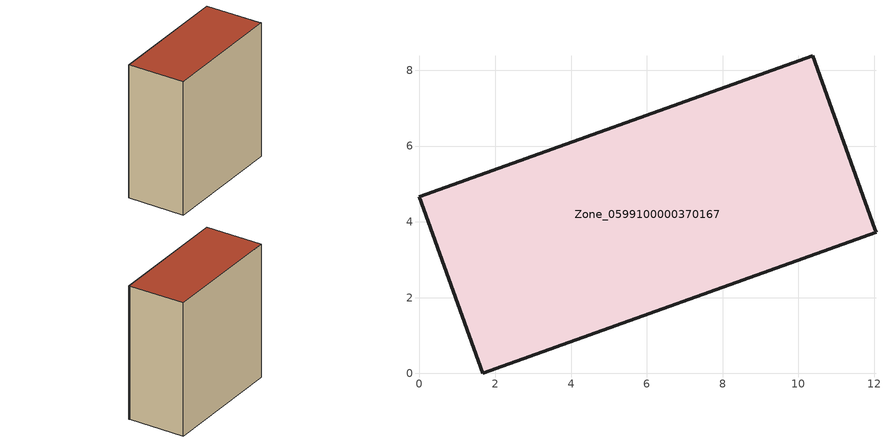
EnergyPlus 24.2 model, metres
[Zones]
Zone_0599100000370167
 floor ground (C_G): 1.67,0 0,4.66 10.38,8.39 12.01,3.81 12.05,3.73 z0.36
 wall outside (C_F): 0,4.66 1.67,0 12.05,3.73 12.01,3.81 10.38,8.39 0,4.66 z0.36:12.03
 roof outside (C_R): 12.01,3.81 10.38,8.39 0,4.66 1.67,0 12.05,3.73 z12.03
[BUILDING]
Pand.0599100000370167: North Axis=0; Terrain=City; Loads Convergence Tolerance Value=0.04; Temperature Convergence Tolerance Value=0.4; Solar Distribution=FullExterior; Maximum Number of Warmup Days=25; Minimum Number of Warmup Days=1
[Site:Location]
Rotterdam.The.Hague.AP_ZH_NLD Design_Conditions: Latitude=51.96; Longitude=4.45; Time Zone=1; Elevation=-4.5
[SITE:GROUNDTEMPERATURE:BUILDINGSURFACE]
18, 18, 18, 18, 18, 18, 18, 18, 18, 18, 18, 18
[MATERIAL] Thermal Absorptance=0.9; Solar Absorptance=0.7; Visible Absorptance=0.7
Name | Roughness | Thickness | Conductivity | Density | Specific Heat
G.TI.1992-2005 | MediumSmooth | 0.15 | 0.06 | 540 | 1210
F.TI.1992-2005 | Rough | 0.3 | 0.12 | 1920 | 840
R.TI.1992-2005 | MediumRough | 0.2 | 0.08 | 1500 | 1000
[CONSTRUCTION]
C_G: G.TI.1992-2005
C_F: F.TI.1992-2005
C_R: R.TI.1992-2005
[ZONE]
Zone_0599100000370167: Type=1; Multiplier=1; Ceiling Height=Autocalculate; Volume=Autocalculate; Floor Area=autocalculate; Part of Total Floor Area=Yes
[ZONEINFILTRATION:DESIGNFLOWRATE]
Infil_Zone_0599100000370167: Zone or ZoneList or Space or SpaceList=Zone_0599100000370167; Schedule=AlwaysOn; Design Flow Rate Calculation Method=Flow/Area; Flow Rate per Floor Area=0.0015; Constant Term Coefficient=1; Temperature Term Coefficient=0; Velocity Term Coefficient=0; Velocity Squared Term Coefficient=0
[HVACTEMPLATE:ZONE:IDEALLOADSAIRSYSTEM]
Zone_0599100000370167: Maximum Heating Supply Air Temperature=50; Minimum Cooling Supply Air Temperature=13; Maximum Heating Supply Air Humidity Ratio=0.0156; Minimum Cooling Supply Air Humidity Ratio=0.0077; Heating Limit=NoLimit; Cooling Limit=NoLimit; Dehumidification Control Type=ConstantSensibleHeatRatio; Cooling Sensible Heat Ratio=0.7; Dehumidification Setpoint=60; Humidification Control Type=None; Humidification Setpoint=30; Outdoor Air Method=None; Outdoor Air Flow Rate per Person=0.00944; Outdoor Air Flow Rate per Zone Floor Area=0; Outdoor Air Flow Rate per Zone=0; Demand Controlled Ventilation Type=None; Outdoor Air Economizer Type=NoEconomizer; Heat Recovery Type=None; Sensible Heat Recovery Effectiveness=0.7; Latent Heat Recovery Effectiveness=0.65
[ZONECONTROL:THERMOSTAT]
ThermostatControl_Zone_0599100000370167: Zone or ZoneList=Zone_0599100000370167; Control Type Schedule=DualSetpointControlType; Control 1=Thermostat_Zone_0599100000370167; Temperature Difference Between Cutout And Setpoint=0
[THERMOSTATSETPOINT:DUALSETPOINT]
Thermostat_Zone_0599100000370167: Heating Setpoint Temperature Schedule=HeatingSetpoint_Zone_0599100000370167; Cooling Setpoint Temperature Schedule=CoolingSetpoint_Zone_0599100000370167
[SCHEDULE:COMPACT]
HeatingSetpoint_Zone_0599100000370167: Through: 12/31, For: AllDays, Until: 24:00, 21
CoolingSetpoint_Zone_0599100000370167: Through: 12/31, For: AllDays, Until: 24:00, 24
DualSetpointControlType: Through: 12/31, For: AllDays, Until: 24:00, 4
AlwaysOn: Through: 12/31, For: AllDays, Until: 24:00, 1
